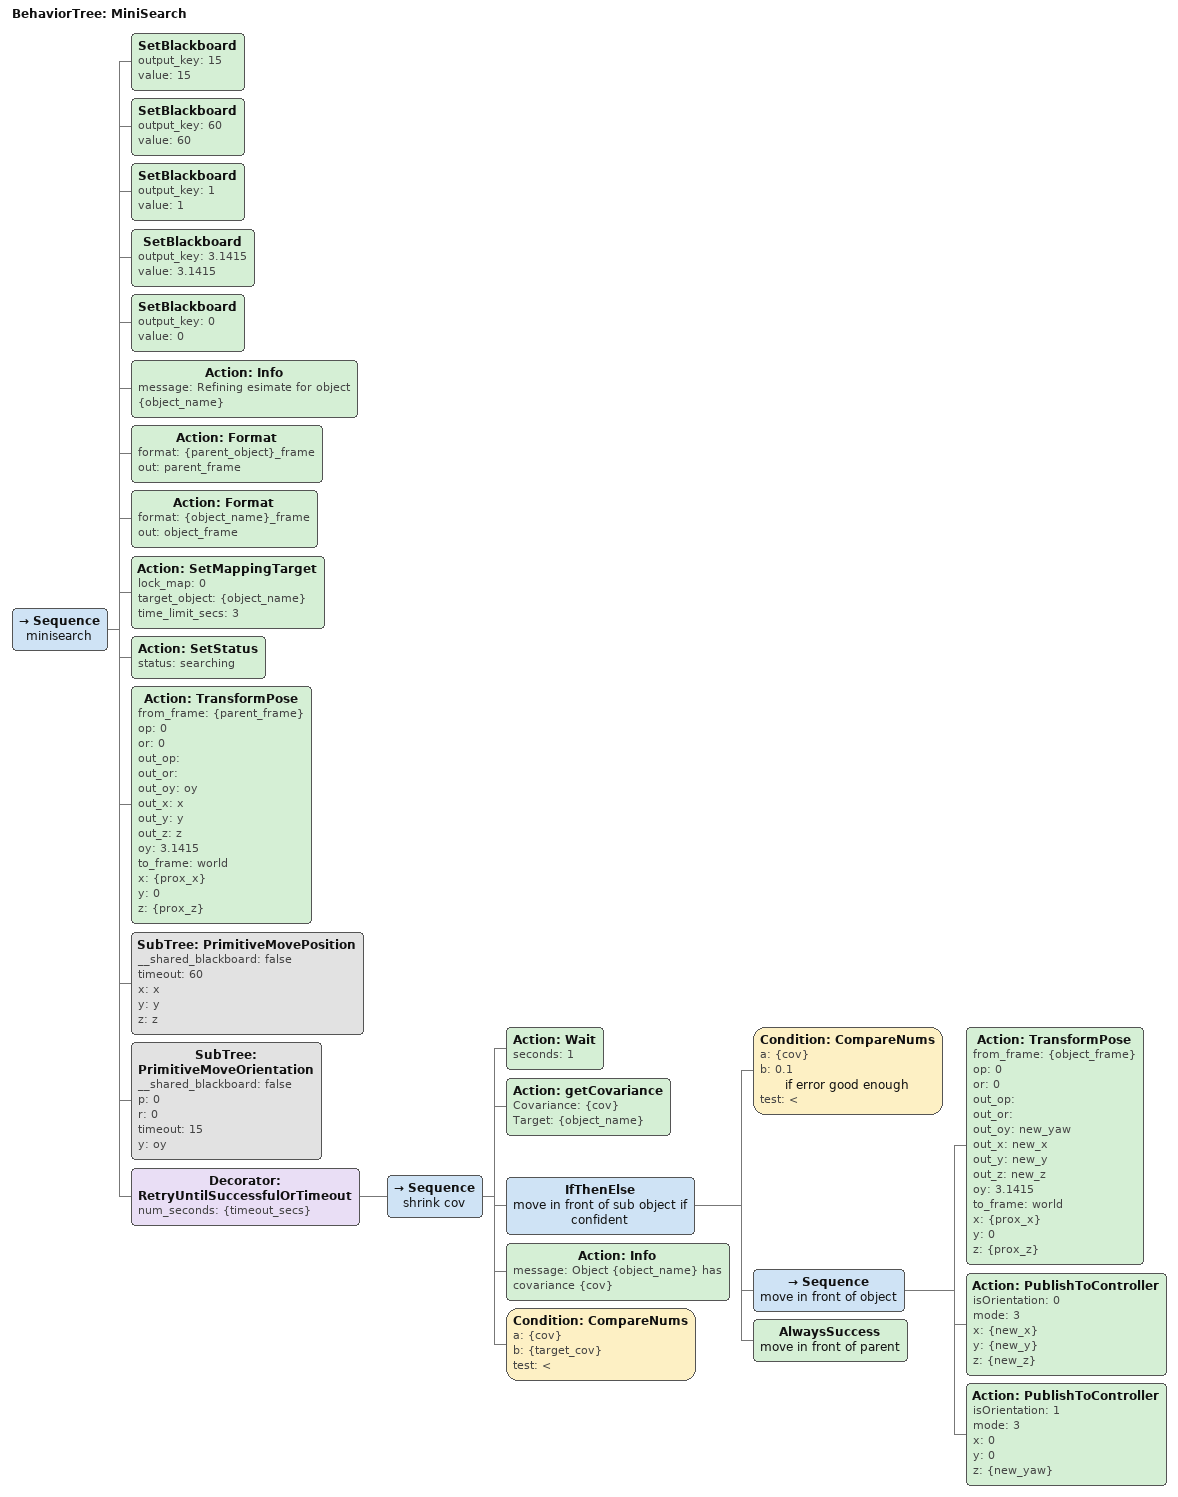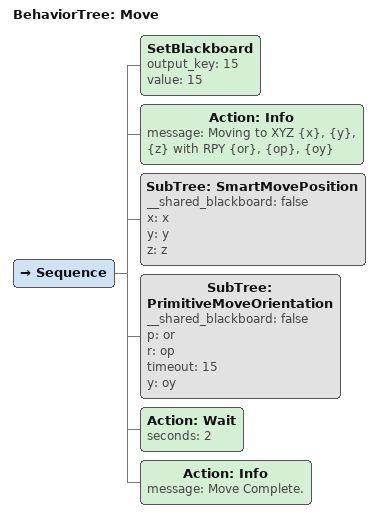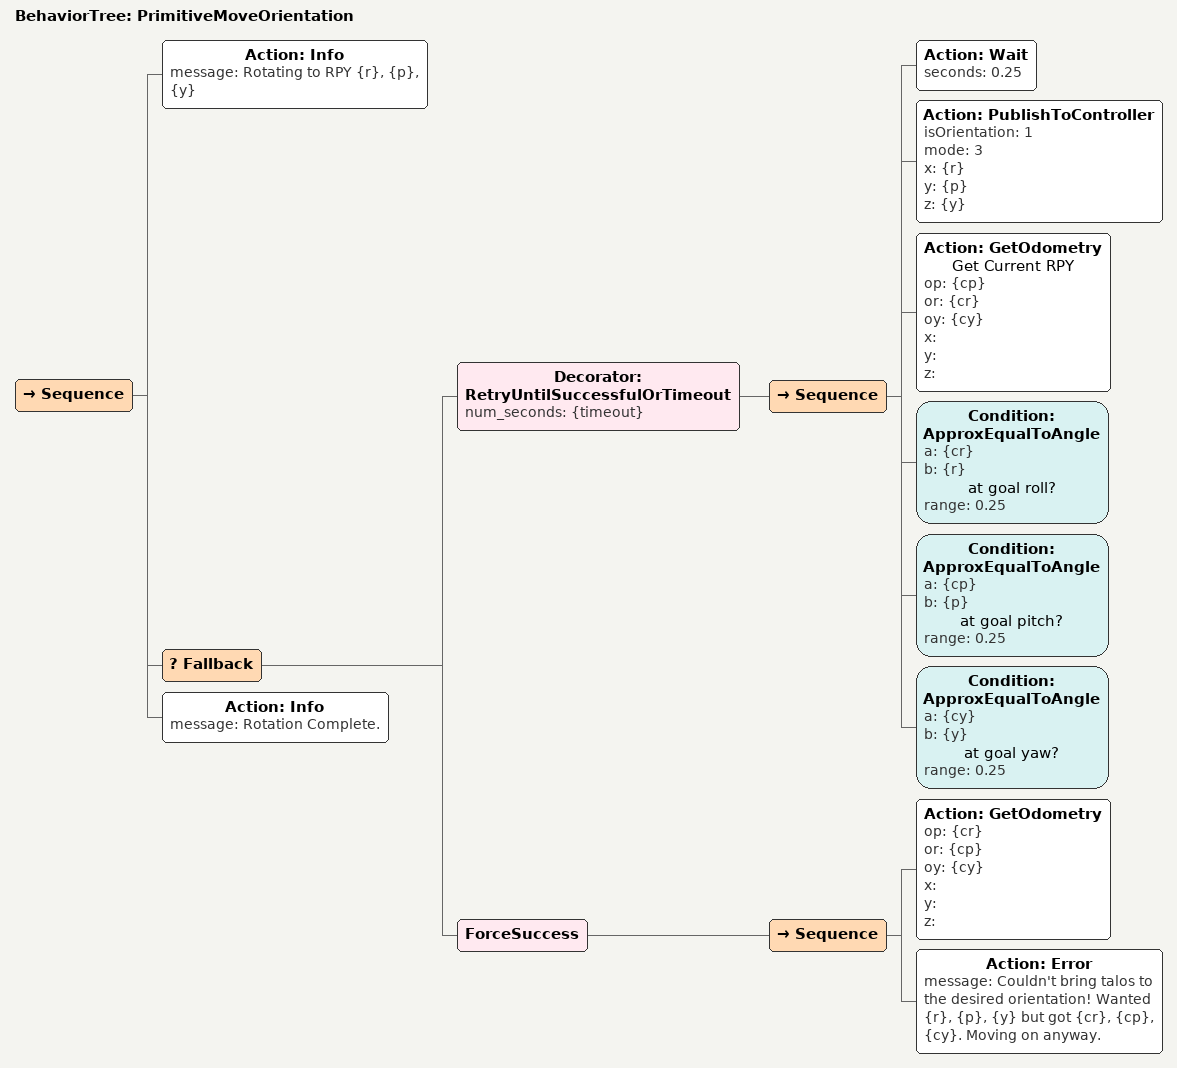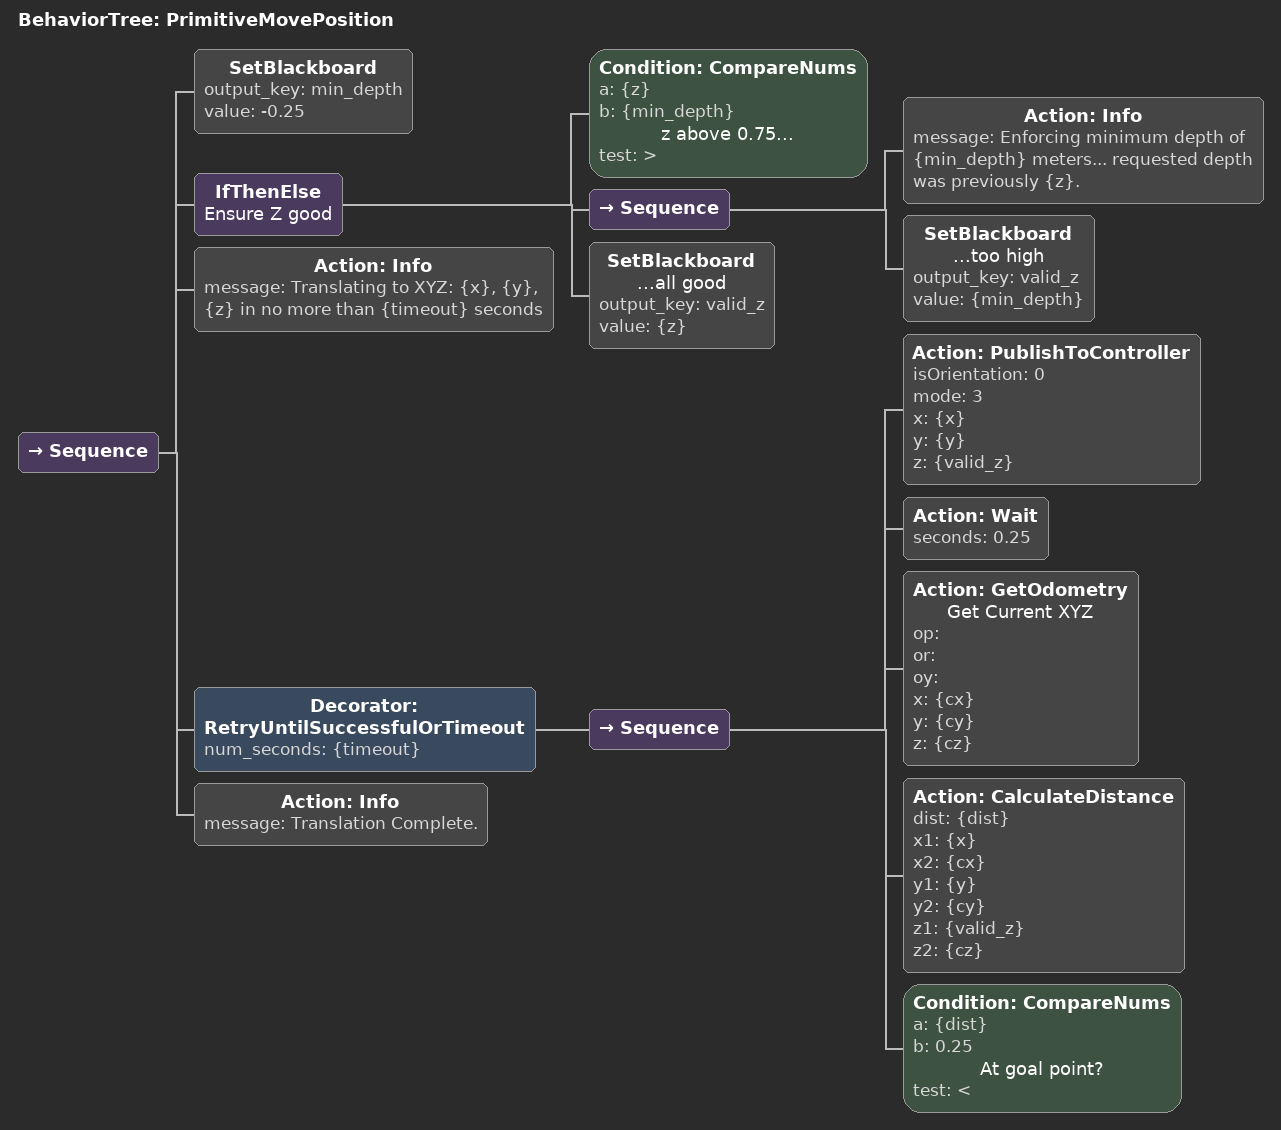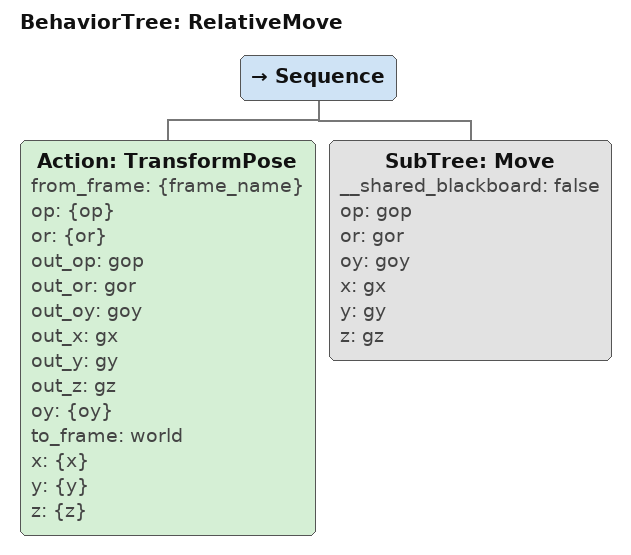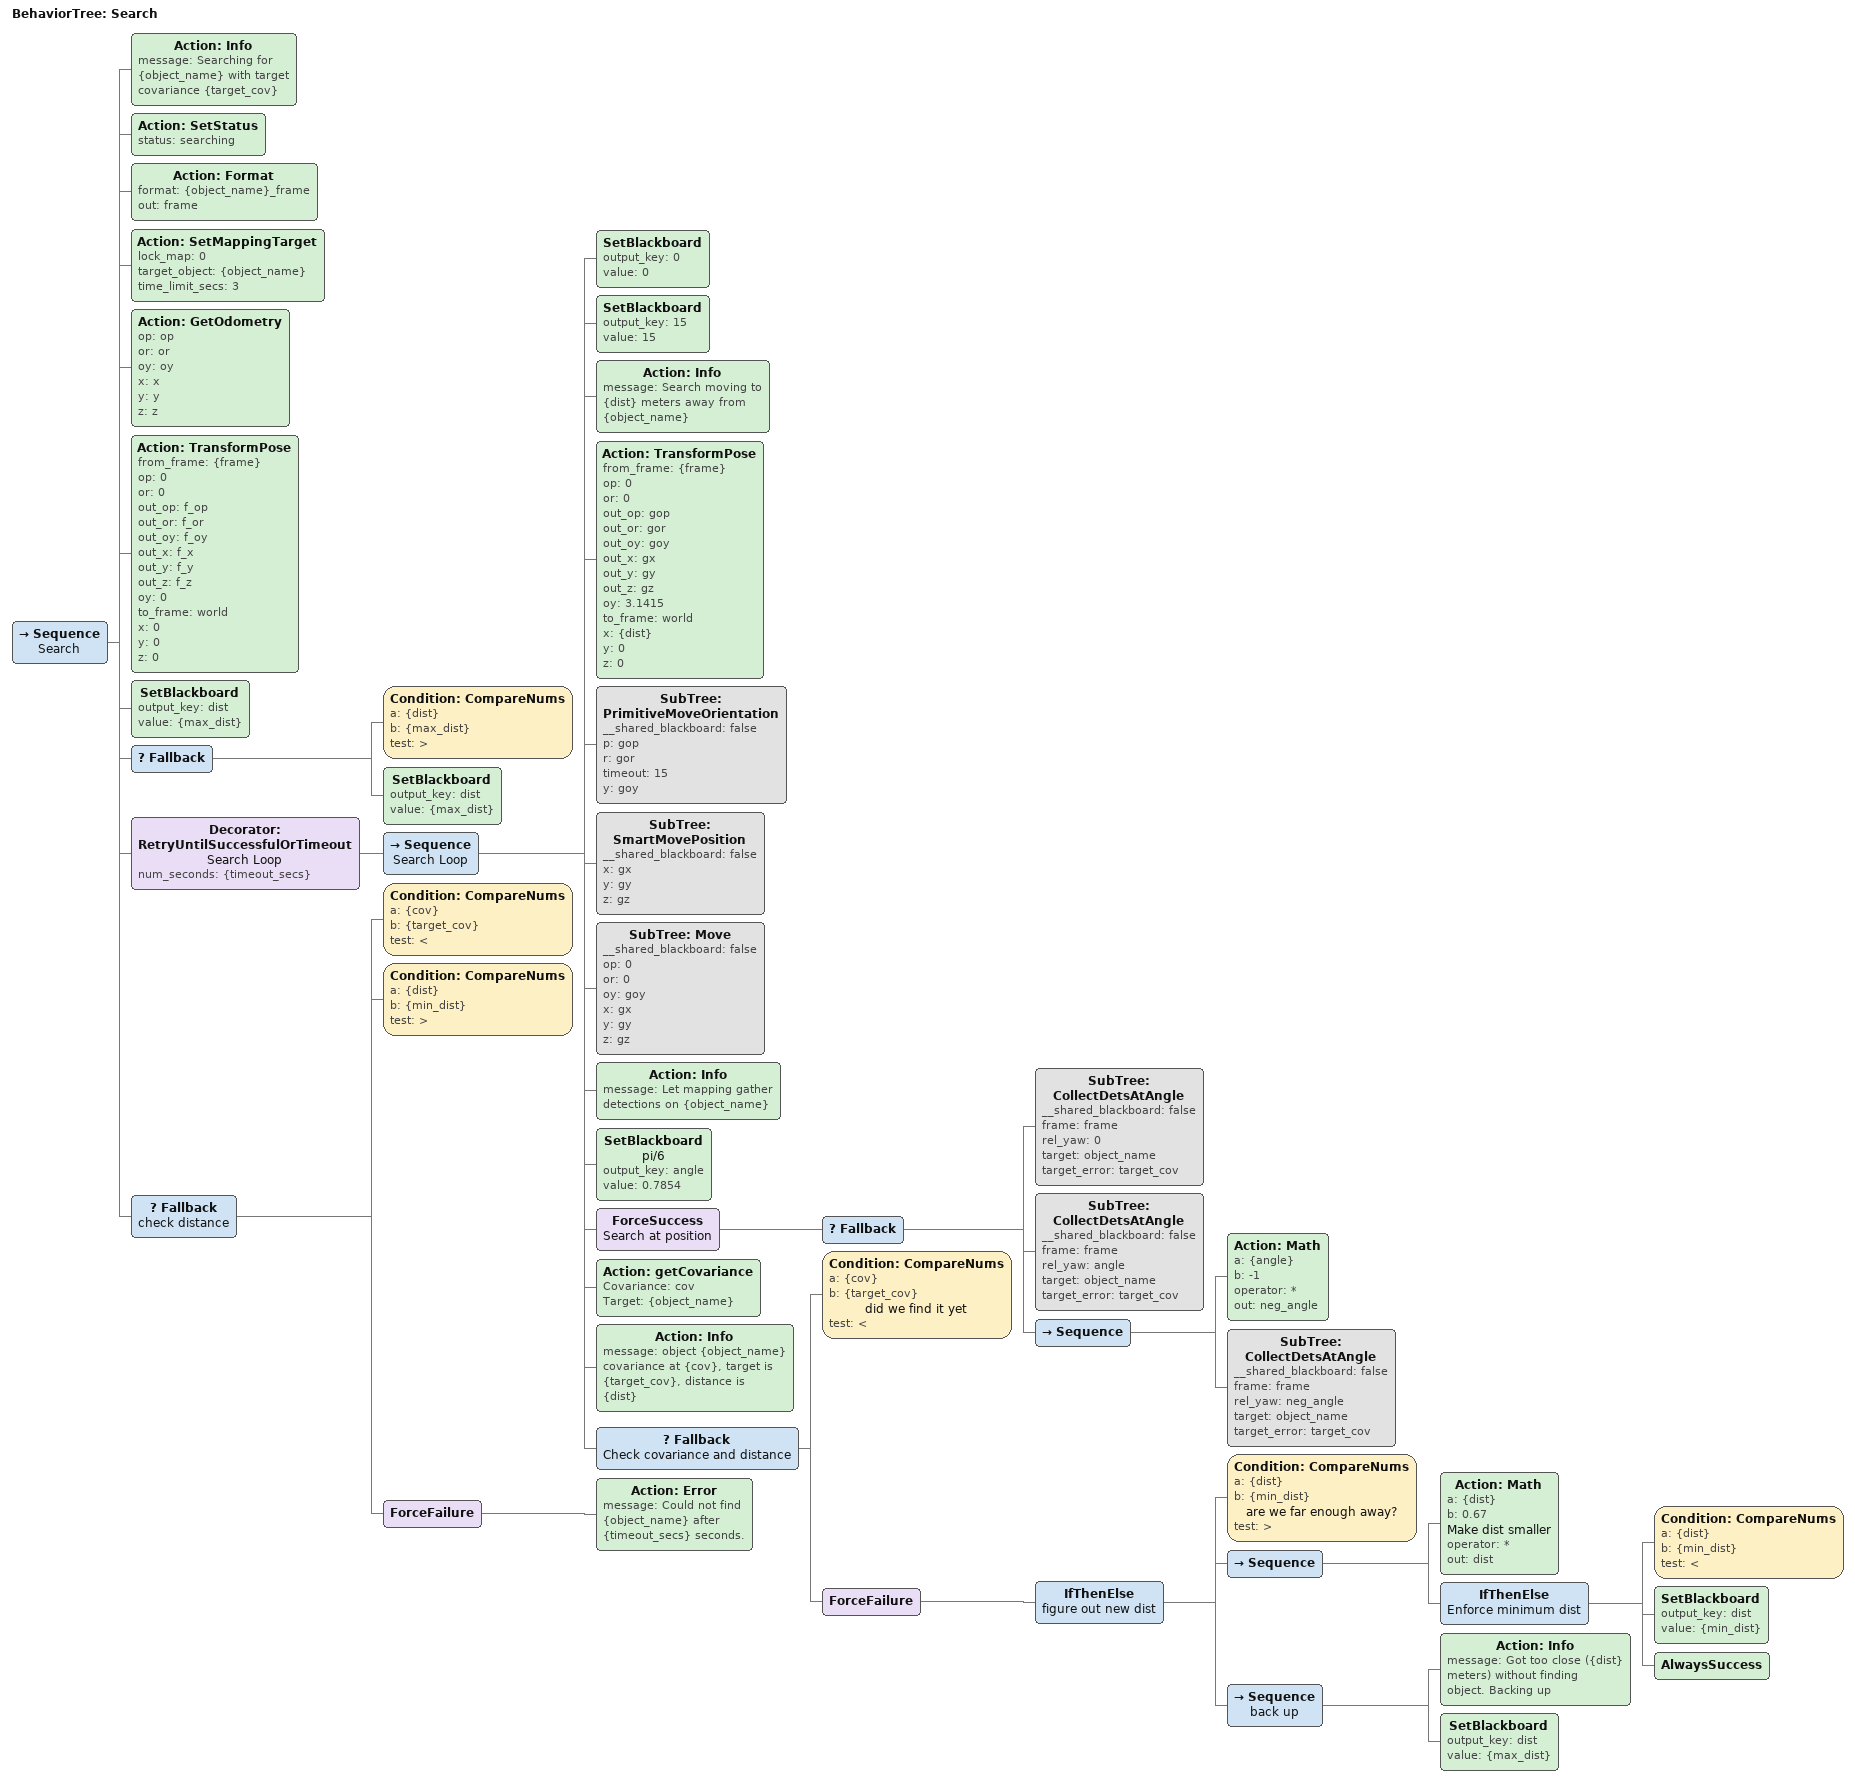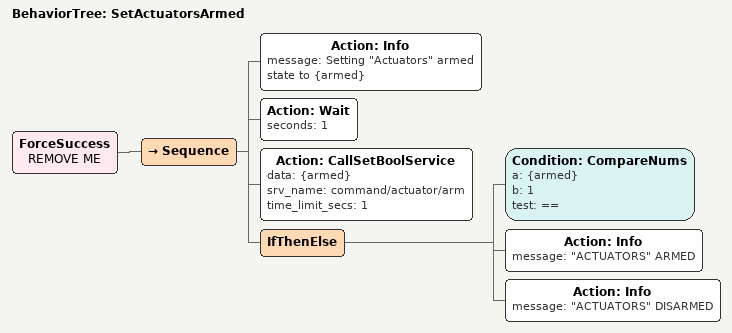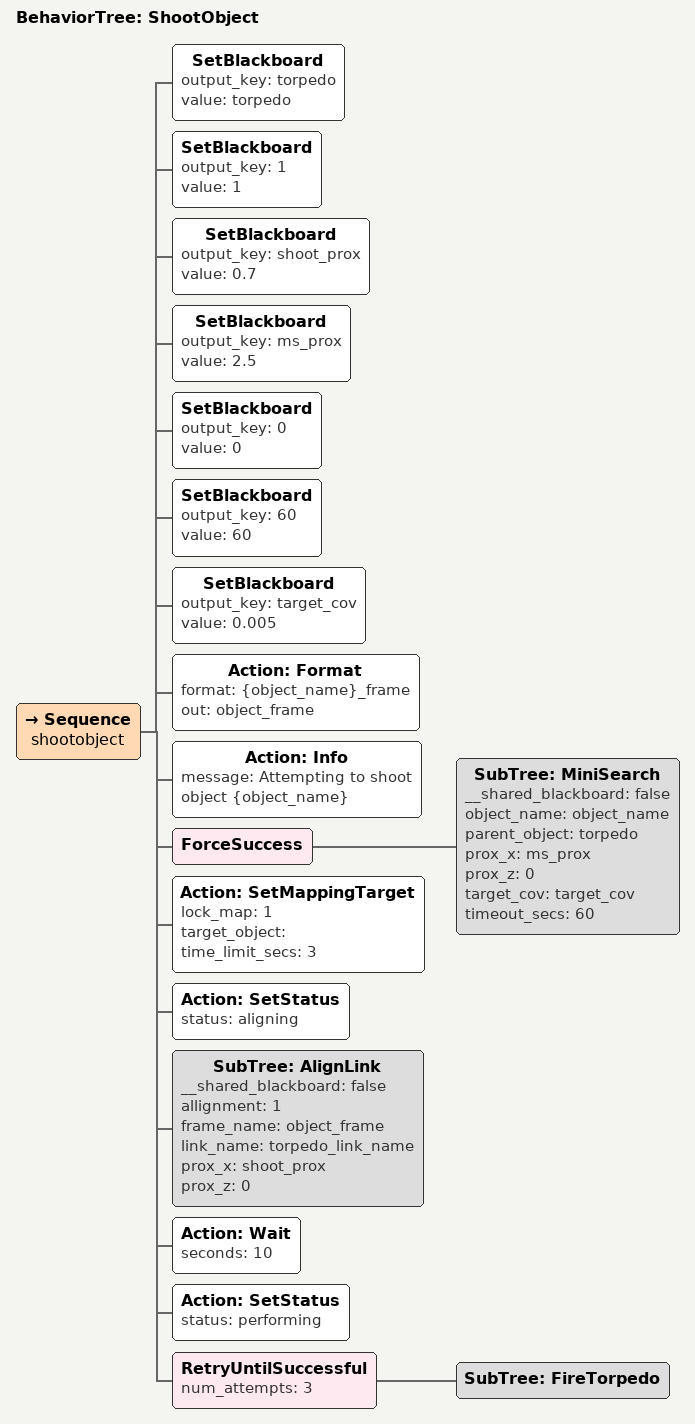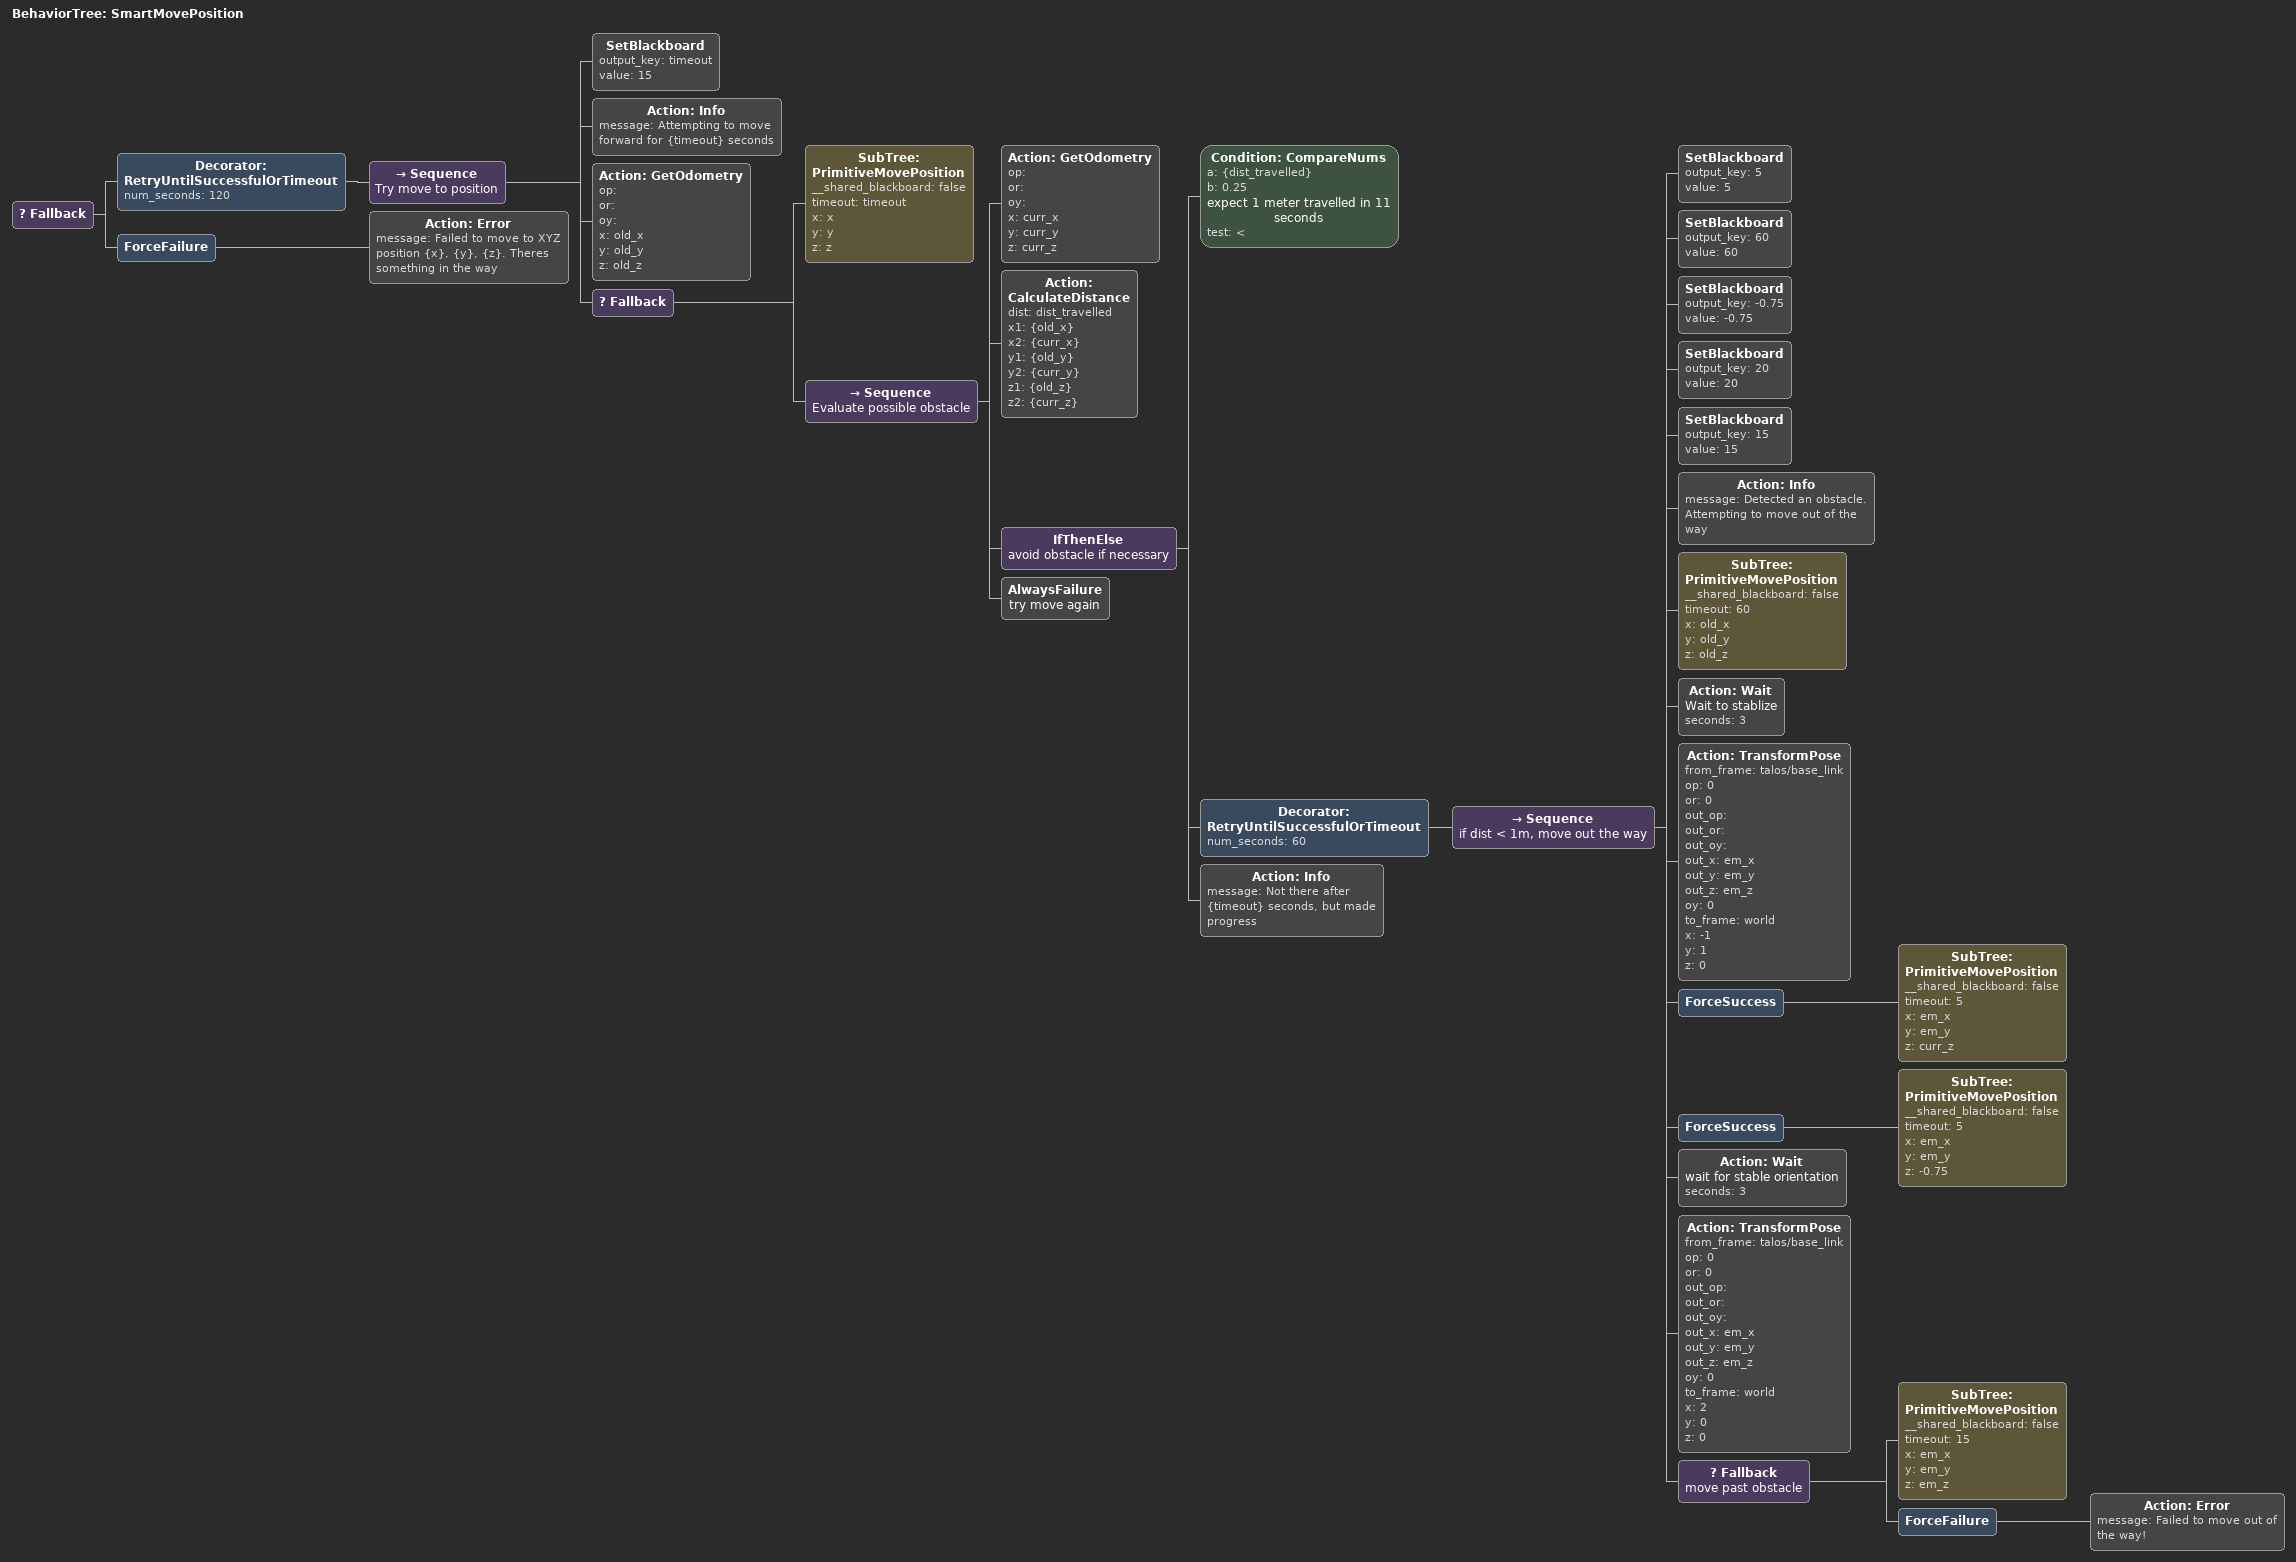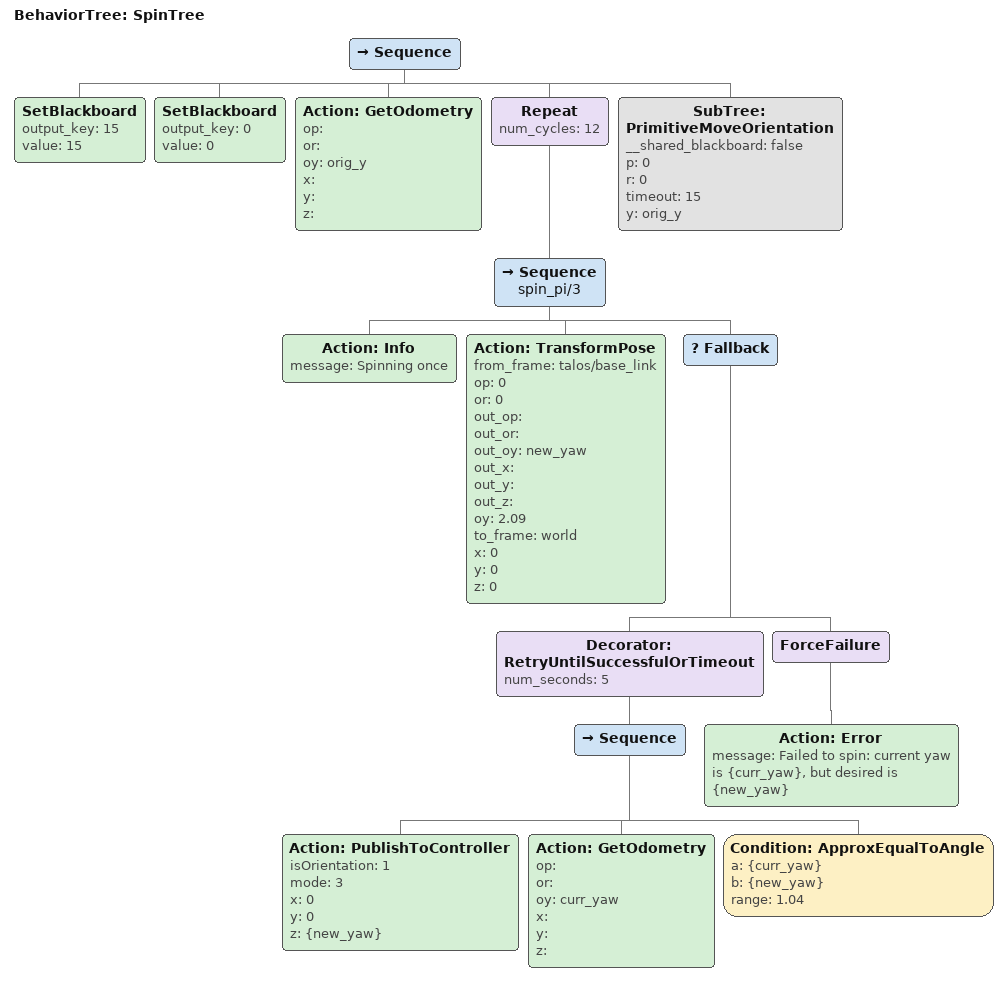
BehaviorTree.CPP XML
<BehaviorTree ID="MiniSearch">
    <Sequence name="minisearch">
        <SetBlackboard output_key="15" value="15"/>
        <SetBlackboard output_key="60" value="60"/>
        <SetBlackboard output_key="1" value="1"/>
        <SetBlackboard output_key="3.1415" value="3.1415"/>
        <SetBlackboard output_key="0" value="0"/>
        <Action ID="Info" message="Refining esimate for object {object_name}"/>
        <Action ID="Format" format="{parent_object}_frame" out="parent_frame"/>
        <Action ID="Format" format="{object_name}_frame" out="object_frame"/>
        <Action ID="SetMappingTarget" lock_map="0" target_object="{object_name}" time_limit_secs="3"/>
        <Action ID="SetStatus" status="searching"/>
        <Action ID="TransformPose" from_frame="{parent_frame}" op="0" or="0" out_op="" out_or="" out_oy="oy" out_x="x" out_y="y" out_z="z" oy="3.1415" to_frame="world" x="{prox_x}" y="0" z="{prox_z}"/>
        <SubTree ID="PrimitiveMovePosition" __shared_blackboard="false" timeout="60" x="x" y="y" z="z"/>
        <SubTree ID="PrimitiveMoveOrientation" __shared_blackboard="false" p="0" r="0" timeout="15" y="oy"/>
        <Decorator ID="RetryUntilSuccessfulOrTimeout" num_seconds="{timeout_secs}">
            <Sequence name="shrink cov">
                <Action ID="Wait" seconds="1"/>
                <Action Covariance="{cov}" ID="getCovariance" Target="{object_name}"/>
                <IfThenElse name="move in front of sub object if confident">
                    <Condition ID="CompareNums" a="{cov}" b="0.1" name="if error good enough" test="&lt;"/>
                    <Sequence name="move in front of object">
                        <Action ID="TransformPose" from_frame="{object_frame}" op="0" or="0" out_op="" out_or="" out_oy="new_yaw" out_x="new_x" out_y="new_y" out_z="new_z" oy="3.1415" to_frame="world" x="{prox_x}" y="0" z="{prox_z}"/>
                        <Action ID="PublishToController" isOrientation="0" mode="3" x="{new_x}" y="{new_y}" z="{new_z}"/>
                        <Action ID="PublishToController" isOrientation="1" mode="3" x="0" y="0" z="{new_yaw}"/>
                    </Sequence>
                    <AlwaysSuccess name="move in front of parent"/>
                </IfThenElse>
                <Action ID="Info" message="Object {object_name} has covariance {cov}"/>
                <Condition ID="CompareNums" a="{cov}" b="{target_cov}" test="&lt;"/>
            </Sequence>
        </Decorator>
    </Sequence>
</BehaviorTree>

<BehaviorTree ID="Move">
    <Sequence>
        <SetBlackboard output_key="15" value="15"/>
        <Action ID="Info" message="Moving to XYZ {x}, {y}, {z} with RPY {or}, {op}, {oy}"/>
        <SubTree ID="SmartMovePosition" __shared_blackboard="false" x="x" y="y" z="z"/>
        <SubTree ID="PrimitiveMoveOrientation" __shared_blackboard="false" p="or" r="op" timeout="15" y="oy"/>
        <Action ID="Wait" seconds="2"/>
        <Action ID="Info" message="Move Complete."/>
    </Sequence>
</BehaviorTree>

<BehaviorTree ID="PrimitiveMoveOrientation">
    <Sequence>
        <Action ID="Info" message="Rotating to RPY {r}, {p}, {y}"/>
        <Fallback>
            <Decorator ID="RetryUntilSuccessfulOrTimeout" num_seconds="{timeout}">
                <Sequence>
                    <Action ID="Wait" seconds="0.25"/>
                    <Action ID="PublishToController" isOrientation="1" mode="3" x="{r}" y="{p}" z="{y}"/>
                    <Action ID="GetOdometry" name="Get Current RPY" op="{cp}" or="{cr}" oy="{cy}" x="" y="" z=""/>
                    <Condition ID="ApproxEqualToAngle" a="{cr}" b="{r}" name="at goal roll?" range="0.25"/>
                    <Condition ID="ApproxEqualToAngle" a="{cp}" b="{p}" name="at goal pitch?" range="0.25"/>
                    <Condition ID="ApproxEqualToAngle" a="{cy}" b="{y}" name="at goal yaw?" range="0.25"/>
                </Sequence>
            </Decorator>
            <ForceSuccess>
                <Sequence>
                    <Action ID="GetOdometry" op="{cr}" or="{cp}" oy="{cy}" x="" y="" z=""/>
                    <Action ID="Error" message="Couldn't bring talos to the desired orientation! Wanted {r}, {p}, {y} but got {cr}, {cp}, {cy}. Moving on anyway."/>
                </Sequence>
            </ForceSuccess>
        </Fallback>
        <Action ID="Info" message="Rotation Complete."/>
    </Sequence>
</BehaviorTree>

<BehaviorTree ID="PrimitiveMovePosition">
    <Sequence>
        <SetBlackboard output_key="min_depth" value="-0.25"/>
        <IfThenElse name="Ensure Z good">
            <Condition ID="CompareNums" a="{z}" b="{min_depth}" name="z above 0.75..." test=">"/>
            <Sequence>
                <Action ID="Info" message="Enforcing minimum depth of {min_depth} meters... requested depth was previously {z}."/>
                <SetBlackboard name="...too high" output_key="valid_z" value="{min_depth}"/>
            </Sequence>
            <SetBlackboard name="...all good" output_key="valid_z" value="{z}"/>
        </IfThenElse>
        <Action ID="Info" message="Translating to XYZ: {x}, {y}, {z} in no more than {timeout} seconds"/>
        <Decorator ID="RetryUntilSuccessfulOrTimeout" num_seconds="{timeout}">
            <Sequence>
                <Action ID="PublishToController" isOrientation="0" mode="3" x="{x}" y="{y}" z="{valid_z}"/>
                <Action ID="Wait" seconds="0.25"/>
                <Action ID="GetOdometry" name="Get Current XYZ" op="" or="" oy="" x="{cx}" y="{cy}" z="{cz}"/>
                <Action ID="CalculateDistance" dist="{dist}" x1="{x}" x2="{cx}" y1="{y}" y2="{cy}" z1="{valid_z}" z2="{cz}"/>
                <Condition ID="CompareNums" a="{dist}" b="0.25" name="At goal point?" test="&lt;"/>
            </Sequence>
        </Decorator>
        <Action ID="Info" message="Translation Complete."/>
    </Sequence>
</BehaviorTree>

<BehaviorTree ID="RelativeMove">
    <Sequence>
        <Action ID="TransformPose" from_frame="{frame_name}" op="{op}" or="{or}" out_op="gop" out_or="gor" out_oy="goy" out_x="gx" out_y="gy" out_z="gz" oy="{oy}" to_frame="world" x="{x}" y="{y}" z="{z}"/>
        <SubTree ID="Move" __shared_blackboard="false" op="gop" or="gor" oy="goy" x="gx" y="gy" z="gz"/>
    </Sequence>
</BehaviorTree>

<BehaviorTree ID="Search">
    <Sequence name="Search">
        <Action ID="Info" message="Searching for {object_name} with target covariance {target_cov}"/>
        <Action ID="SetStatus" status="searching"/>
        <Action ID="Format" format="{object_name}_frame" out="frame"/>
        <Action ID="SetMappingTarget" lock_map="0" target_object="{object_name}" time_limit_secs="3"/>
        <Action ID="GetOdometry" op="op" or="or" oy="oy" x="x" y="y" z="z"/>
        <Action ID="TransformPose" from_frame="{frame}" op="0" or="0" out_op="f_op" out_or="f_or" out_oy="f_oy" out_x="f_x" out_y="f_y" out_z="f_z" oy="0" to_frame="world" x="0" y="0" z="0"/>
        <SetBlackboard output_key="dist" value="{max_dist}"/>
        <Fallback>
            <Condition ID="CompareNums" a="{dist}" b="{max_dist}" test=">"/>
            <SetBlackboard output_key="dist" value="{max_dist}"/>
        </Fallback>
        <Decorator ID="RetryUntilSuccessfulOrTimeout" name="Search Loop" num_seconds="{timeout_secs}">
            <Sequence name="Search Loop">
                <SetBlackboard output_key="0" value="0"/>
                <SetBlackboard output_key="15" value="15"/>
                <Action ID="Info" message="Search moving to {dist} meters away from {object_name}"/>
                <Action ID="TransformPose" from_frame="{frame}" op="0" or="0" out_op="gop" out_or="gor" out_oy="goy" out_x="gx" out_y="gy" out_z="gz" oy="3.1415" to_frame="world" x="{dist}" y="0" z="0"/>
                <SubTree ID="PrimitiveMoveOrientation" __shared_blackboard="false" p="gop" r="gor" timeout="15" y="goy"/>
                <SubTree ID="SmartMovePosition" __shared_blackboard="false" x="gx" y="gy" z="gz"/>
                <SubTree ID="Move" __shared_blackboard="false" op="0" or="0" oy="goy" x="gx" y="gy" z="gz"/>
                <Action ID="Info" message="Let mapping gather detections on {object_name}"/>
                <SetBlackboard name="pi/6" output_key="angle" value="0.7854"/>
                <ForceSuccess name="Search at position">
                    <Fallback>
                        <SubTree ID="CollectDetsAtAngle" __shared_blackboard="false" frame="frame" rel_yaw="0" target="object_name" target_error="target_cov"/>
                        <SubTree ID="CollectDetsAtAngle" __shared_blackboard="false" frame="frame" rel_yaw="angle" target="object_name" target_error="target_cov"/>
                        <Sequence>
                            <Action ID="Math" a="{angle}" b="-1" operator="*" out="neg_angle"/>
                            <SubTree ID="CollectDetsAtAngle" __shared_blackboard="false" frame="frame" rel_yaw="neg_angle" target="object_name" target_error="target_cov"/>
                        </Sequence>
                    </Fallback>
                </ForceSuccess>
                <Action Covariance="cov" ID="getCovariance" Target="{object_name}"/>
                <Action ID="Info" message="object {object_name} covariance at {cov}, target is {target_cov}, distance is {dist}"/>
                <Fallback name="Check covariance and distance">
                    <Condition ID="CompareNums" a="{cov}" b="{target_cov}" name="did we find it yet" test="&lt;"/>
                    <ForceFailure>
                        <IfThenElse name="figure out new dist">
                            <Condition ID="CompareNums" a="{dist}" b="{min_dist}" name="are we far enough away?" test=">"/>
                            <Sequence>
                                <Action ID="Math" a="{dist}" b="0.67" name="Make dist smaller" operator="*" out="dist"/>
                                <IfThenElse name="Enforce minimum dist">
                                    <Condition ID="CompareNums" a="{dist}" b="{min_dist}" test="&lt;"/>
                                    <SetBlackboard output_key="dist" value="{min_dist}"/>
                                    <AlwaysSuccess/>
                                </IfThenElse>
                            </Sequence>
                            <Sequence name="back up">
                                <Action ID="Info" message="Got too close ({dist} meters) without finding object. Backing up"/>
                                <SetBlackboard output_key="dist" value="{max_dist}"/>
                            </Sequence>
                        </IfThenElse>
                    </ForceFailure>
                </Fallback>
            </Sequence>
        </Decorator>
        <Fallback name="check distance">
            <Condition ID="CompareNums" a="{cov}" b="{target_cov}" test="&lt;"/>
            <Condition ID="CompareNums" a="{dist}" b="{min_dist}" test=">"/>
            <ForceFailure>
                <Action ID="Error" message="Could not find {object_name} after {timeout_secs} seconds."/>
            </ForceFailure>
        </Fallback>
    </Sequence>
</BehaviorTree>

<BehaviorTree ID="SetActuatorsArmed">
    <ForceSuccess name="REMOVE ME">
        <Sequence>
            <Action ID="Info" message="Setting &quot;Actuators&quot; armed state to {armed}"/>
            <Action ID="Wait" seconds="1"/>
            <Action ID="CallSetBoolService" data="{armed}" srv_name="command/actuator/arm" time_limit_secs="1"/>
            <IfThenElse>
                <Condition ID="CompareNums" a="{armed}" b="1" test="=="/>
                <Action ID="Info" message="&quot;ACTUATORS&quot; ARMED"/>
                <Action ID="Info" message="&quot;ACTUATORS&quot; DISARMED"/>
            </IfThenElse>
        </Sequence>
    </ForceSuccess>
</BehaviorTree>

<BehaviorTree ID="ShootObject">
    <Sequence name="shootobject">
        <SetBlackboard output_key="torpedo" value="torpedo"/>
        <SetBlackboard output_key="1" value="1"/>
        <SetBlackboard output_key="shoot_prox" value="0.7"/>
        <SetBlackboard output_key="ms_prox" value="2.5"/>
        <SetBlackboard output_key="0" value="0"/>
        <SetBlackboard output_key="60" value="60"/>
        <SetBlackboard output_key="target_cov" value="0.005"/>
        <Action ID="Format" format="{object_name}_frame" out="object_frame"/>
        <Action ID="Info" message="Attempting to shoot object {object_name}"/>
        <ForceSuccess>
            <SubTree ID="MiniSearch" __shared_blackboard="false" object_name="object_name" parent_object="torpedo" prox_x="ms_prox" prox_z="0" target_cov="target_cov" timeout_secs="60"/>
        </ForceSuccess>
        <Action ID="SetMappingTarget" lock_map="1" target_object="" time_limit_secs="3"/>
        <Action ID="SetStatus" status="aligning"/>
        <SubTree ID="AlignLink" __shared_blackboard="false" allignment="1" frame_name="object_frame" link_name="torpedo_link_name" prox_x="shoot_prox" prox_z="0"/>
        <Action ID="Wait" seconds="10"/>
        <Action ID="SetStatus" status="performing"/>
        <RetryUntilSuccessful num_attempts="3">
            <SubTree ID="FireTorpedo"/>
        </RetryUntilSuccessful>
    </Sequence>
</BehaviorTree>

<BehaviorTree ID="SmartMovePosition">
    <Fallback>
        <Decorator ID="RetryUntilSuccessfulOrTimeout" num_seconds="120">
            <Sequence name="Try move to position">
                <SetBlackboard output_key="timeout" value="15"/>
                <Action ID="Info" message="Attempting to move forward for {timeout} seconds"/>
                <Action ID="GetOdometry" op="" or="" oy="" x="old_x" y="old_y" z="old_z"/>
                <Fallback>
                    <SubTree ID="PrimitiveMovePosition" __shared_blackboard="false" timeout="timeout" x="x" y="y" z="z"/>
                    <Sequence name="Evaluate possible obstacle">
                        <Action ID="GetOdometry" op="" or="" oy="" x="curr_x" y="curr_y" z="curr_z"/>
                        <Action ID="CalculateDistance" dist="dist_travelled" x1="{old_x}" x2="{curr_x}" y1="{old_y}" y2="{curr_y}" z1="{old_z}" z2="{curr_z}"/>
                        <IfThenElse name="avoid obstacle if necessary">
                            <Condition ID="CompareNums" a="{dist_travelled}" b="0.25" name="expect 1 meter travelled in 11 seconds" test="&lt;"/>
                            <Decorator ID="RetryUntilSuccessfulOrTimeout" num_seconds="60">
                                <Sequence name="if dist &lt; 1m, move out the way">
                                    <SetBlackboard output_key="5" value="5"/>
                                    <SetBlackboard output_key="60" value="60"/>
                                    <SetBlackboard output_key="-0.75" value="-0.75"/>
                                    <SetBlackboard output_key="20" value="20"/>
                                    <SetBlackboard output_key="15" value="15"/>
                                    <Action ID="Info" message="Detected an obstacle. Attempting to move out of the way"/>
                                    <SubTree ID="PrimitiveMovePosition" __shared_blackboard="false" timeout="60" x="old_x" y="old_y" z="old_z"/>
                                    <Action ID="Wait" name="Wait to stablize" seconds="3"/>
                                    <Action ID="TransformPose" from_frame="talos/base_link" op="0" or="0" out_op="" out_or="" out_oy="" out_x="em_x" out_y="em_y" out_z="em_z" oy="0" to_frame="world" x="-1" y="1" z="0"/>
                                    <ForceSuccess>
                                        <SubTree ID="PrimitiveMovePosition" __shared_blackboard="false" timeout="5" x="em_x" y="em_y" z="curr_z"/>
                                    </ForceSuccess>
                                    <ForceSuccess>
                                        <SubTree ID="PrimitiveMovePosition" __shared_blackboard="false" timeout="5" x="em_x" y="em_y" z="-0.75"/>
                                    </ForceSuccess>
                                    <Action ID="Wait" name="wait for stable orientation" seconds="3"/>
                                    <Action ID="TransformPose" from_frame="talos/base_link" op="0" or="0" out_op="" out_or="" out_oy="" out_x="em_x" out_y="em_y" out_z="em_z" oy="0" to_frame="world" x="2" y="0" z="0"/>
                                    <Fallback name="move past obstacle">
                                        <SubTree ID="PrimitiveMovePosition" __shared_blackboard="false" timeout="15" x="em_x" y="em_y" z="em_z"/>
                                        <ForceFailure>
                                            <Action ID="Error" message="Failed to move out of the way!"/>
                                        </ForceFailure>
                                    </Fallback>
                                </Sequence>
                            </Decorator>
                            <Action ID="Info" message="Not there after {timeout} seconds, but made progress"/>
                        </IfThenElse>
                        <AlwaysFailure name="try move again"/>
                    </Sequence>
                </Fallback>
            </Sequence>
        </Decorator>
        <ForceFailure>
            <Action ID="Error" message="Failed to move to XYZ position {x}, {y}, {z}. Theres something in the way"/>
        </ForceFailure>
    </Fallback>
</BehaviorTree>

<BehaviorTree ID="SpinTree">
    <Sequence>
        <SetBlackboard output_key="15" value="15"/>
        <SetBlackboard output_key="0" value="0"/>
        <Action ID="GetOdometry" op="" or="" oy="orig_y" x="" y="" z=""/>
        <Repeat num_cycles="12">
            <Sequence name="spin_pi/3">
                <Action ID="Info" message="Spinning once"/>
                <Action ID="TransformPose" from_frame="talos/base_link" op="0" or="0" out_op="" out_or="" out_oy="new_yaw" out_x="" out_y="" out_z="" oy="2.09" to_frame="world" x="0" y="0" z="0"/>
                <Fallback>
                    <Decorator ID="RetryUntilSuccessfulOrTimeout" num_seconds="5">
                        <Sequence>
                            <Action ID="PublishToController" isOrientation="1" mode="3" x="0" y="0" z="{new_yaw}"/>
                            <Action ID="GetOdometry" op="" or="" oy="curr_yaw" x="" y="" z=""/>
                            <Condition ID="ApproxEqualToAngle" a="{curr_yaw}" b="{new_yaw}" range="1.04"/>
                        </Sequence>
                    </Decorator>
                    <ForceFailure>
                        <Action ID="Error" message="Failed to spin: current yaw is {curr_yaw}, but desired is {new_yaw}"/>
                    </ForceFailure>
                </Fallback>
            </Sequence>
        </Repeat>
        <SubTree ID="PrimitiveMoveOrientation" __shared_blackboard="false" p="0" r="0" timeout="15" y="orig_y"/>
    </Sequence>
</BehaviorTree>
